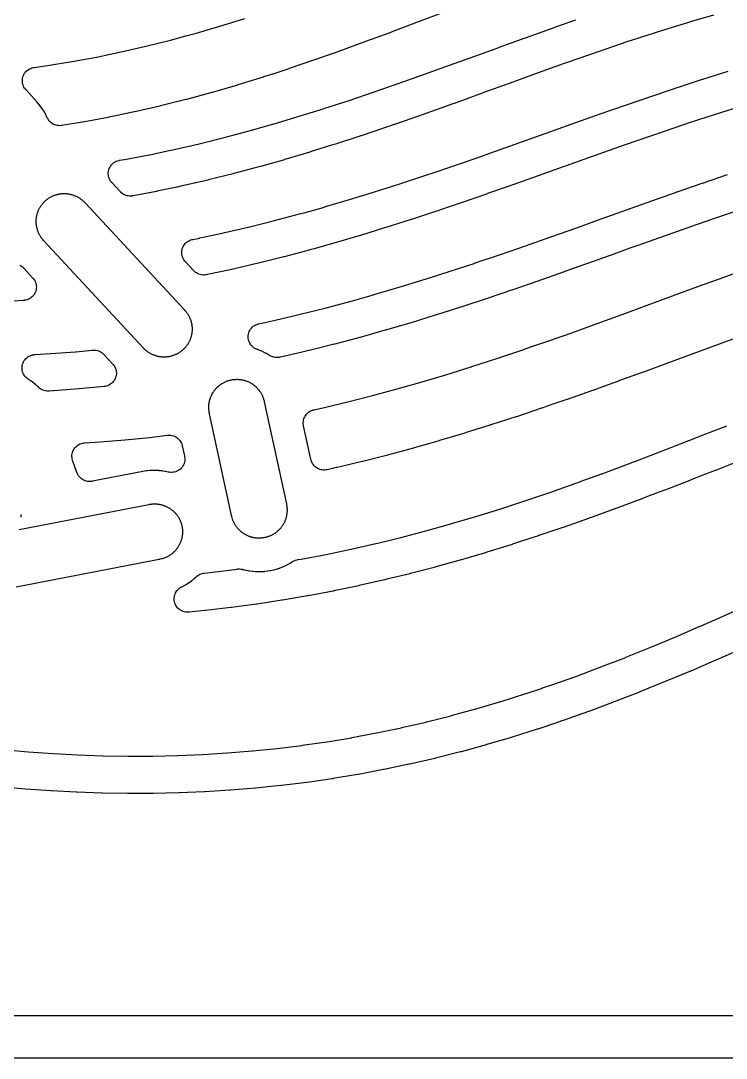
# Model space of a CAD drawing. Header units: metres. Extents: x -22 to 22, y 1.9 to 79.7.
# Drawn here: x -6.76 to -1.47, y 36.2 to 43.97 of the extents above; entities that cross this region are included whole.
import ezdxf

# ---------------------------------------------------------------- set-up
doc = ezdxf.new("R2010")
doc.units = ezdxf.units.M

msp = doc.modelspace()

# ---------------------------------------------------------------- linework, layer by layer
at = {"layer": 'MARKING'}
for points in [[(-3.6068, 44.0302), (-3.7954, 43.9593), (-3.9843, 43.8875), (-3.9844, 43.8874), (-3.9859, 43.8869), (-3.9862, 43.8868), (-3.9877, 43.8862), (-3.9881, 43.8861), (-4.1755, 43.817), (-4.1757, 43.817), (-4.3652, 43.7477), (-4.3654, 43.7476), (-4.3663, 43.7473), (-4.3666, 43.7472), (-4.412, 43.7309), (-4.4124, 43.7307), (-4.4139, 43.7302), (-4.4144, 43.73), (-4.5573, 43.6801), (-4.5576, 43.68), (-4.5589, 43.6796), (-4.5593, 43.6794), (-4.748, 43.6151), (-4.7484, 43.615), (-4.75, 43.6145), (-4.7505, 43.6143), (-4.8719, 43.5742), (-4.8723, 43.5741), (-4.8739, 43.5736), (-4.8743, 43.5734), (-4.941, 43.552), (-4.9415, 43.5519), (-4.9435, 43.5513), (-4.9441, 43.5511), (-5.1326, 43.4931), (-5.1332, 43.4929), (-5.1355, 43.4922), (-5.1362, 43.492), (-5.3246, 43.4368), (-5.3253, 43.4366), (-5.3278, 43.4359), (-5.3286, 43.4357), (-5.399, 43.4162), (-5.3994, 43.4161), (-5.4008, 43.4157), (-5.4012, 43.4156), (-5.5188, 43.3841), (-5.5195, 43.3839), (-5.5224, 43.3831), (-5.5232, 43.3829), (-5.7115, 43.3358), (-5.7123, 43.3356), (-5.7154, 43.3348), (-5.7164, 43.3346), (-5.9046, 43.291), (-5.9054, 43.2908), (-5.9088, 43.2901), (-5.9098, 43.2899), (-6.0604, 43.258), (-6.0607, 43.258), (-6.0618, 43.2578), (-6.0622, 43.2577), (-6.0994, 43.2501), (-6.1003, 43.2499), (-6.1038, 43.2492), (-6.1049, 43.249), (-6.2931, 43.2143), (-6.2937, 43.2142), (-6.2942, 43.2142), (-6.2947, 43.2141), (-6.298, 43.2135), (-6.2985, 43.2134), (-6.299, 43.2133), (-6.2995, 43.2132), (-6.4504, 43.1888), (-6.4553, 43.1881), (-6.4577, 43.1878), (-6.4675, 43.1872), (-6.4774, 43.1876), (-6.4873, 43.1889), (-6.4969, 43.1913), (-6.5062, 43.1945), (-6.5152, 43.1987), (-6.5238, 43.2037), (-6.5318, 43.2096), (-6.5391, 43.2162), (-6.5458, 43.2235), (-6.5517, 43.2314), (-6.5569, 43.2399), (-6.558, 43.242), (-6.5602, 43.2464), (-6.5676, 43.2619), (-6.5681, 43.263), (-6.5687, 43.2641), (-6.5692, 43.2652), (-6.5772, 43.2801), (-6.5778, 43.2812), (-6.5784, 43.2823), (-6.5791, 43.2833), (-6.5898, 43.3012), (-6.5905, 43.3023), (-6.5911, 43.3033), (-6.5918, 43.3043), (-6.6012, 43.3184), (-6.6019, 43.3194), (-6.6026, 43.3204), (-6.6033, 43.3214), (-6.6158, 43.3381), (-6.6165, 43.3391), (-6.6173, 43.3401), (-6.6181, 43.341), (-6.6294, 43.3548), (-6.6298, 43.3553), (-6.6302, 43.3557), (-6.6306, 43.3562), (-6.6374, 43.3641), (-6.6378, 43.3645), (-6.6382, 43.365), (-6.6386, 43.3655), (-6.7198, 43.4548), (-6.723, 43.4585), (-6.7245, 43.4602), (-6.7303, 43.4681), (-6.7354, 43.4766), (-6.7396, 43.4855), (-6.7429, 43.4948), (-6.7453, 43.5044), (-6.7468, 43.5141), (-6.7472, 43.524), (-6.7467, 43.5338), (-6.7453, 43.5436), (-6.7428, 43.5531), (-6.7395, 43.5624), (-6.7352, 43.5713), (-6.7301, 43.5797), (-6.7242, 43.5876), (-6.7175, 43.5949), (-6.7102, 43.6014), (-6.7022, 43.6073), (-6.6938, 43.6123), (-6.6848, 43.6164), (-6.6755, 43.6197), (-6.6659, 43.622), (-6.6637, 43.6224), (-6.6588, 43.6232), (-6.5598, 43.637), (-6.5593, 43.6371), (-6.5587, 43.6372), (-6.5582, 43.6373), (-6.3756, 43.6669), (-6.3751, 43.667), (-6.3745, 43.6671), (-6.374, 43.6672), (-6.1912, 43.7008), (-6.1902, 43.701), (-6.1557, 43.7081), (-6.0078, 43.7393), (-6.0069, 43.7395), (-5.8228, 43.7821), (-5.822, 43.7823), (-5.6375, 43.8285), (-5.6367, 43.8287), (-5.522, 43.8594), (-5.4536, 43.8784), (-5.4529, 43.8786), (-5.2675, 43.9329), (-5.2669, 43.9331), (-5.0811, 43.9902)], [(-1.5693, 44.0156), (-1.7335, 43.9676), (-1.7559, 43.961), (-1.7564, 43.9609), (-1.9433, 43.9035), (-1.9439, 43.9033), (-2.131, 43.8433), (-2.1315, 43.8431), (-2.218, 43.8144), (-2.3183, 43.7809), (-2.5064, 43.7164), (-2.6654, 43.6604), (-2.695, 43.65), (-2.8835, 43.5827), (-3.0724, 43.5142), (-3.0939, 43.5063), (-3.0942, 43.5062), (-3.2618, 43.4455), (-3.4509, 43.3769), (-3.451, 43.3768), (-3.5211, 43.3515), (-3.5214, 43.3514), (-3.6404, 43.3088), (-3.6407, 43.3087), (-3.8298, 43.2418), (-3.8303, 43.2416), (-3.9605, 43.1962), (-3.9609, 43.1961), (-4.0199, 43.1758), (-4.0206, 43.1756), (-4.2102, 43.1118), (-4.2106, 43.1117), (-4.2113, 43.1114), (-4.2118, 43.1113), (-4.4005, 43.0496), (-4.4009, 43.0495), (-4.4016, 43.0493), (-4.4022, 43.0491), (-4.4302, 43.0402), (-4.4306, 43.0401), (-4.5913, 42.9901), (-4.5918, 42.9899), (-4.5928, 42.9896), (-4.5935, 42.9894), (-4.782, 42.9331), (-4.7825, 42.933), (-4.7836, 42.9327), (-4.7844, 42.9324), (-4.9538, 42.8843), (-4.9542, 42.8842), (-4.9734, 42.8788), (-4.9739, 42.8787), (-4.9751, 42.8784), (-4.9758, 42.8782), (-5.1642, 42.8281), (-5.1648, 42.828), (-5.1662, 42.8276), (-5.1671, 42.8274), (-5.3554, 42.7805), (-5.3561, 42.7804), (-5.3576, 42.78), (-5.3585, 42.7798), (-5.5468, 42.7363), (-5.5475, 42.7361), (-5.5489, 42.7358), (-5.5499, 42.7356), (-5.5885, 42.7273), (-5.5889, 42.7272), (-5.7386, 42.6957), (-5.7393, 42.6956), (-5.7409, 42.6953), (-5.7419, 42.6951), (-5.9176, 42.6614), (-5.9226, 42.6605), (-5.925, 42.6602), (-5.9351, 42.6593), (-5.9452, 42.6594), (-5.9553, 42.6606), (-5.9651, 42.6627), (-5.9748, 42.6659), (-5.984, 42.67), (-5.9928, 42.675), (-6.001, 42.6809), (-6.0086, 42.6875), (-6.0104, 42.6893), (-6.0139, 42.6929), (-6.0753, 42.759), (-6.0786, 42.7627), (-6.08, 42.7644), (-6.0859, 42.7722), (-6.0911, 42.7805), (-6.0954, 42.7892), (-6.0988, 42.7984), (-6.1013, 42.8078), (-6.1029, 42.8175), (-6.1035, 42.8272), (-6.1032, 42.837), (-6.1019, 42.8466), (-6.0997, 42.8561), (-6.0966, 42.8654), (-6.0926, 42.8743), (-6.0877, 42.8828), (-6.082, 42.8907), (-6.0756, 42.8981), (-6.0685, 42.9048), (-6.0608, 42.9108), (-6.0526, 42.9159), (-6.0438, 42.9203), (-6.0347, 42.9238), (-6.0253, 42.9264), (-6.0231, 42.9269), (-6.0183, 42.9278), (-5.9832, 42.9339), (-5.9823, 42.9341), (-5.7966, 42.9697), (-5.7957, 42.9698), (-5.6476, 43.001), (-5.6102, 43.009), (-5.6094, 43.0092), (-5.4233, 43.0522), (-5.4225, 43.0524), (-5.2364, 43.0987), (-5.2356, 43.0989), (-5.0491, 43.1484), (-5.0485, 43.1486), (-5.0308, 43.1535), (-4.8623, 43.2014), (-4.8617, 43.2016), (-4.6748, 43.2573), (-4.6742, 43.2575), (-4.5152, 43.307), (-4.4881, 43.3156), (-4.3001, 43.377), (-4.1118, 43.4403), (-4.0531, 43.4605), (-3.9238, 43.5055), (-3.7351, 43.5723), (-3.6168, 43.6146), (-3.5465, 43.64), (-3.3574, 43.7087), (-3.1903, 43.7692), (-3.1687, 43.7771), (-3.1685, 43.7772), (-2.9796, 43.8457), (-2.9791, 43.8458), (-2.7898, 43.9135), (-2.7893, 43.9136), (-2.7584, 43.9245), (-2.6, 43.9803)], [(-1.3761, 43.328), (-1.564, 43.2688), (-1.7522, 43.2076), (-1.788, 43.1956), (-1.9401, 43.1444), (-2.1286, 43.0797), (-2.2381, 43.0415), (-2.3172, 43.0138), (-2.5061, 42.9468), (-2.6738, 42.887), (-2.6951, 42.8794), (-2.8841, 42.8119), (-2.8843, 42.8118), (-3.0734, 42.7446), (-3.0736, 42.7446), (-3.109, 42.7321), (-3.2626, 42.678), (-3.2631, 42.6778), (-3.4524, 42.6123), (-3.4529, 42.6121), (-3.5567, 42.5769), (-3.6426, 42.5477), (-3.6429, 42.5476), (-3.6436, 42.5474), (-3.644, 42.5473), (-3.8327, 42.485), (-3.833, 42.4849), (-3.8339, 42.4846), (-3.8345, 42.4844), (-4.0232, 42.4242), (-4.0235, 42.4241), (-4.0243, 42.4238), (-4.0248, 42.4237), (-4.0333, 42.421), (-4.0335, 42.421), (-4.2135, 42.3655), (-4.214, 42.3654), (-4.215, 42.365), (-4.2157, 42.3648), (-4.4042, 42.3093), (-4.4048, 42.3092), (-4.4059, 42.3089), (-4.4066, 42.3086), (-4.5616, 42.2652), (-4.5617, 42.2652), (-4.5953, 42.2558), (-4.5958, 42.2557), (-4.5969, 42.2554), (-4.5976, 42.2552), (-4.786, 42.2052), (-4.7866, 42.205), (-4.788, 42.2047), (-4.7888, 42.2044), (-4.9772, 42.1575), (-4.9778, 42.1574), (-4.9792, 42.157), (-4.9802, 42.1568), (-5.1685, 42.1131), (-5.1691, 42.113), (-5.1704, 42.1127), (-5.1713, 42.1125), (-5.1901, 42.1084), (-5.3597, 42.0719), (-5.3604, 42.0717), (-5.3619, 42.0714), (-5.3629, 42.0712), (-5.3679, 42.0702), (-5.3729, 42.0694), (-5.3753, 42.069), (-5.3855, 42.0681), (-5.3956, 42.0682), (-5.4057, 42.0693), (-5.4157, 42.0714), (-5.4254, 42.0745), (-5.4347, 42.0786), (-5.4435, 42.0837), (-5.4518, 42.0896), (-5.4594, 42.0963), (-5.4612, 42.098), (-5.4648, 42.1016), (-5.5254, 42.1669), (-5.5286, 42.1705), (-5.53, 42.1722), (-5.5359, 42.1799), (-5.541, 42.1881), (-5.5452, 42.1968), (-5.5487, 42.2058), (-5.5512, 42.2151), (-5.5528, 42.2246), (-5.5535, 42.2342), (-5.5533, 42.2439), (-5.5521, 42.2535), (-5.5501, 42.2629), (-5.5471, 42.2721), (-5.5432, 42.2809), (-5.5385, 42.2894), (-5.5331, 42.2973), (-5.5269, 42.3047), (-5.52, 42.3114), (-5.5124, 42.3175), (-5.5044, 42.3228), (-5.4958, 42.3273), (-5.4869, 42.3309), (-5.4777, 42.3337), (-5.4755, 42.3343), (-5.4708, 42.3353), (-5.419, 42.3455), (-5.4182, 42.3457), (-5.2493, 42.3821), (-5.2321, 42.3858), (-5.2314, 42.386), (-5.0451, 42.4292), (-5.0443, 42.4294), (-4.8581, 42.4757), (-4.8574, 42.4759), (-4.6708, 42.5255), (-4.6702, 42.5256), (-4.6373, 42.5348), (-4.4836, 42.5779), (-4.4829, 42.5781), (-4.2961, 42.633), (-4.2955, 42.6332), (-4.1162, 42.6885), (-4.1089, 42.6907), (-3.9206, 42.7508), (-3.9202, 42.751), (-3.733, 42.8128), (-3.6467, 42.842), (-3.5447, 42.8766), (-3.3563, 42.9419), (-3.202, 42.9962), (-3.1674, 43.0084), (-2.9786, 43.0755), (-2.7894, 43.1431), (-2.7682, 43.1507), (-2.7681, 43.1507), (-2.6003, 43.2105), (-2.6001, 43.2105), (-2.4111, 43.2775), (-2.4108, 43.2776), (-2.3311, 43.3056), (-2.3309, 43.3057), (-2.2215, 43.3439), (-2.221, 43.344), (-2.0318, 43.409), (-2.0312, 43.4092), (-1.8777, 43.4609), (-1.8774, 43.461), (-1.8413, 43.473), (-1.841, 43.4731), (-1.8403, 43.4733), (-1.8399, 43.4735), (-1.6512, 43.5348), (-1.6509, 43.535), (-1.6501, 43.5352), (-1.6496, 43.5354), (-1.4609, 43.5948)], [(-1.3728, 42.5569), (-1.5615, 42.4922), (-1.7502, 42.4267), (-1.7613, 42.4228), (-1.9388, 42.3597), (-2.1279, 42.2924), (-2.1955, 42.2683), (-2.3164, 42.2248), (-2.3166, 42.2247), (-2.5057, 42.157), (-2.506, 42.1569), (-2.6287, 42.1135), (-2.6947, 42.0899), (-2.6952, 42.0897), (-2.8845, 42.023), (-2.8848, 42.0229), (-2.8855, 42.0227), (-2.8859, 42.0226), (-3.0726, 41.9583), (-3.0741, 41.9578), (-3.0746, 41.9576), (-3.2641, 41.8932), (-3.2645, 41.893), (-3.2654, 41.8927), (-3.266, 41.8926), (-3.4546, 41.8306), (-3.455, 41.8304), (-3.4558, 41.8302), (-3.4563, 41.83), (-3.5426, 41.8025), (-3.6447, 41.7699), (-3.6451, 41.7697), (-3.6461, 41.7694), (-3.6467, 41.7692), (-3.8352, 41.7112), (-3.8357, 41.711), (-3.8369, 41.7107), (-3.8376, 41.7104), (-4.0262, 41.6551), (-4.0267, 41.655), (-4.0277, 41.6547), (-4.0283, 41.6545), (-4.0572, 41.6464), (-4.2165, 41.6014), (-4.2171, 41.6013), (-4.2184, 41.6009), (-4.2192, 41.6007), (-4.4076, 41.5505), (-4.4082, 41.5503), (-4.4096, 41.5499), (-4.4105, 41.5497), (-4.5989, 41.5026), (-4.5995, 41.5025), (-4.6007, 41.5022), (-4.6015, 41.502), (-4.6519, 41.4902), (-4.7897, 41.4576), (-4.7903, 41.4575), (-4.7918, 41.4571), (-4.7927, 41.4569), (-4.8161, 41.4518), (-4.821, 41.4508), (-4.8234, 41.4504), (-4.8331, 41.4493), (-4.843, 41.4491), (-4.8528, 41.4499), (-4.8625, 41.4516), (-4.872, 41.4543), (-4.8811, 41.4579), (-4.8899, 41.4624), (-4.892, 41.4636), (-4.8962, 41.4662), (-4.9007, 41.4691), (-4.9018, 41.4698), (-4.9028, 41.4704), (-4.9039, 41.471), (-4.9185, 41.4795), (-4.9196, 41.4801), (-4.9207, 41.4807), (-4.9218, 41.4813), (-4.9403, 41.4908), (-4.9414, 41.4913), (-4.9425, 41.4919), (-4.9436, 41.4924), (-4.9591, 41.4994), (-4.9602, 41.4999), (-4.9613, 41.5003), (-4.9625, 41.5008), (-4.9818, 41.5085), (-4.983, 41.5089), (-4.9841, 41.5093), (-4.9853, 41.5097), (-4.9858, 41.5099), (-4.9905, 41.5116), (-4.9924, 41.5124), (-5.0015, 41.5165), (-5.0102, 41.5215), (-5.0183, 41.5274), (-5.0257, 41.534), (-5.0325, 41.5414), (-5.0385, 41.5494), (-5.0437, 41.5579), (-5.048, 41.5669), (-5.0513, 41.5764), (-5.0537, 41.586), (-5.0552, 41.5959), (-5.0556, 41.6059), (-5.0551, 41.6159), (-5.0535, 41.6258), (-5.051, 41.6354), (-5.0475, 41.6448), (-5.0431, 41.6538), (-5.0379, 41.6623), (-5.0318, 41.6702), (-5.0249, 41.6775), (-5.0174, 41.684), (-5.0092, 41.6898), (-5.0005, 41.6947), (-4.9914, 41.6987), (-4.9819, 41.7019), (-4.9799, 41.7024), (-4.975, 41.7036), (-4.8544, 41.7301), (-4.8536, 41.7302), (-4.7165, 41.7626), (-4.7163, 41.7627), (-4.667, 41.7742), (-4.6663, 41.7744), (-4.48, 41.8209), (-4.4793, 41.8211), (-4.2929, 41.8708), (-4.2922, 41.871), (-4.1335, 41.9158), (-4.1334, 41.9159), (-4.1052, 41.9238), (-4.1047, 41.9239), (-3.9179, 41.9787), (-3.9172, 41.9789), (-3.7303, 42.0365), (-3.7297, 42.0366), (-3.6283, 42.0691), (-3.6281, 42.0692), (-3.5427, 42.0963), (-3.3544, 42.1582), (-3.354, 42.1584), (-3.1664, 42.2221), (-3.1645, 42.2228), (-3.1644, 42.2229), (-2.9781, 42.2869), (-2.7895, 42.3534), (-2.7233, 42.377), (-2.723, 42.3771), (-2.6004, 42.4205), (-2.4115, 42.4881), (-2.2909, 42.5316), (-2.2905, 42.5317), (-2.2219, 42.5562), (-2.0328, 42.6235), (-1.8556, 42.6865), (-1.8552, 42.6866), (-1.8433, 42.6908), (-1.843, 42.6909), (-1.6538, 42.7566), (-1.6534, 42.7567), (-1.4643, 42.8215)], [(-6.7662, 42.1421), (-6.7577, 42.1372), (-6.7497, 42.1314), (-6.7423, 42.1248), (-6.7405, 42.1232), (-6.7371, 42.1196), (-6.6704, 42.0478), (-6.6671, 42.0441), (-6.6657, 42.0424), (-6.6598, 42.0346), (-6.6546, 42.0263), (-6.6503, 42.0175), (-6.6469, 42.0084), (-6.6444, 41.9989), (-6.6428, 41.9892), (-6.6422, 41.9795), (-6.6426, 41.9697), (-6.6438, 41.96), (-6.6461, 41.9505), (-6.6492, 41.9412), (-6.6533, 41.9323), (-6.6582, 41.9238), (-6.6639, 41.9159), (-6.6703, 41.9085), (-6.6775, 41.9018), (-6.6852, 41.8959), (-6.6935, 41.8907), (-6.7023, 41.8863), (-6.7115, 41.8829), (-6.7209, 41.8803), (-6.7306, 41.8787), (-6.7328, 41.8785), (-6.7376, 41.878), (-6.8926, 41.8675)], [(-1.3401, 41.6184), (-1.4865, 41.5654), (-1.5277, 41.5502), (-1.7165, 41.4803), (-1.7169, 41.4802), (-1.9067, 41.4108), (-1.9076, 41.4105), (-2.0947, 41.3412), (-2.095, 41.3411), (-2.0962, 41.3407), (-2.0966, 41.3405), (-2.2854, 41.2721), (-2.2857, 41.272), (-2.2866, 41.2717), (-2.2868, 41.2716), (-2.3323, 41.2554), (-2.4744, 41.2039), (-2.4748, 41.2038), (-2.4763, 41.2033), (-2.4767, 41.2031), (-2.6654, 41.1366), (-2.6658, 41.1365), (-2.6674, 41.136), (-2.6678, 41.1358), (-2.7734, 41.0997), (-2.8554, 41.0712), (-2.8558, 41.071), (-2.8576, 41.0704), (-2.8581, 41.0703), (-3.0466, 41.0069), (-3.0471, 41.0067), (-3.0494, 41.0059), (-3.0501, 41.0057), (-3.2387, 40.945), (-3.2392, 40.9449), (-3.2409, 40.9443), (-3.2414, 40.9442), (-3.2455, 40.9429), (-3.4289, 40.8851), (-3.4295, 40.8849), (-3.4321, 40.8841), (-3.4329, 40.8838), (-3.6213, 40.8275), (-3.622, 40.8273), (-3.6245, 40.8266), (-3.6253, 40.8264), (-3.7664, 40.7865), (-3.8129, 40.7731), (-3.8135, 40.7729), (-3.8158, 40.7723), (-3.8165, 40.7721), (-4.0049, 40.7208), (-4.0056, 40.7206), (-4.0086, 40.7198), (-4.0095, 40.7195), (-4.1978, 40.6716), (-4.1985, 40.6715), (-4.2015, 40.6707), (-4.2024, 40.6705), (-4.3773, 40.6292), (-4.39, 40.6261), (-4.3906, 40.626), (-4.3932, 40.6254), (-4.394, 40.6252), (-4.4635, 40.6096), (-4.4683, 40.6086), (-4.4707, 40.6082), (-4.4804, 40.607), (-4.4903, 40.6068), (-4.5001, 40.6075), (-4.5099, 40.6092), (-4.5194, 40.6119), (-4.5285, 40.6155), (-4.5373, 40.6199), (-4.5456, 40.6252), (-4.5534, 40.6313), (-4.5605, 40.6382), (-4.5669, 40.6457), (-4.5725, 40.6538), (-4.5774, 40.6624), (-4.5813, 40.6714), (-4.5843, 40.6808), (-4.5849, 40.6831), (-4.5861, 40.6879), (-4.64, 40.9372), (-4.6409, 40.942), (-4.6413, 40.9443), (-4.6425, 40.954), (-4.6426, 40.9638), (-4.6418, 40.9735), (-4.6401, 40.9831), (-4.6375, 40.9925), (-4.6339, 41.0016), (-4.6295, 41.0103), (-4.6242, 41.0185), (-4.6182, 41.0262), (-4.6114, 41.0333), (-4.604, 41.0396), (-4.596, 41.0452), (-4.5875, 41.05), (-4.5786, 41.054), (-4.5693, 41.057), (-4.5671, 41.0577), (-4.5623, 41.0588), (-4.4971, 41.0735), (-4.4963, 41.0737), (-4.485, 41.0764), (-4.4847, 41.0765), (-4.3107, 41.1176), (-4.3099, 41.1178), (-4.1254, 41.1647), (-4.1246, 41.1649), (-3.9396, 41.2153), (-3.9389, 41.2155), (-3.8937, 41.2285), (-3.8933, 41.2286), (-3.7527, 41.2684), (-3.752, 41.2686), (-3.5669, 41.3239), (-3.5662, 41.3241), (-3.3842, 41.3815), (-3.3838, 41.3816), (-3.3799, 41.3828), (-3.1929, 41.443), (-3.1923, 41.4432), (-3.0062, 41.5058), (-3.0057, 41.5059), (-2.9245, 41.5342), (-2.9243, 41.5342), (-2.9235, 41.5345), (-2.9232, 41.5346), (-2.8186, 41.5704), (-2.6314, 41.6363), (-2.4892, 41.6879), (-2.4889, 41.6879), (-2.488, 41.6883), (-2.4878, 41.6884), (-2.4423, 41.7046), (-2.2546, 41.7725), (-2.067, 41.842), (-2.0666, 41.8421), (-1.8764, 41.9117), (-1.6874, 41.9816), (-1.6464, 41.9967), (-1.6461, 41.9968), (-1.6449, 41.9973), (-1.6446, 41.9974), (-1.4967, 42.0509), (-1.3078, 42.1194)], [(-1.3665, 40.6788), (-1.5557, 40.6044), (-1.5563, 40.6042), (-1.6499, 40.568), (-1.7448, 40.5304), (-1.7451, 40.5303), (-1.7457, 40.5301), (-1.7462, 40.5299), (-1.9348, 40.4569), (-1.9352, 40.4567), (-1.936, 40.4564), (-1.9365, 40.4562), (-2.052, 40.4128), (-2.1241, 40.385), (-2.1245, 40.3849), (-2.1254, 40.3846), (-2.1259, 40.3844), (-2.3144, 40.3139), (-2.3149, 40.3137), (-2.316, 40.3133), (-2.3168, 40.313), (-2.4719, 40.2573), (-2.5044, 40.2454), (-2.5048, 40.2452), (-2.5057, 40.2449), (-2.5064, 40.2447), (-2.6947, 40.1778), (-2.6954, 40.1776), (-2.6968, 40.1771), (-2.6977, 40.1768), (-2.8862, 40.1133), (-2.8867, 40.1132), (-2.8878, 40.1128), (-2.8885, 40.1126), (-2.9242, 40.1011), (-3.0759, 40.051), (-3.0766, 40.0508), (-3.078, 40.0503), (-3.079, 40.05), (-3.2673, 39.9914), (-3.268, 39.9912), (-3.2695, 39.9908), (-3.2705, 39.9905), (-3.4256, 39.9452), (-3.458, 39.9355), (-3.4586, 39.9353), (-3.4599, 39.9349), (-3.4608, 39.9347), (-3.649, 39.8815), (-3.6497, 39.8813), (-3.6514, 39.8808), (-3.6525, 39.8806), (-3.8407, 39.8313), (-3.8415, 39.8311), (-3.8432, 39.8307), (-3.8442, 39.8304), (-4.0174, 39.7887), (-4.0318, 39.7851), (-4.0324, 39.785), (-4.0339, 39.7846), (-4.0348, 39.7844), (-4.223, 39.7411), (-4.2238, 39.7409), (-4.2255, 39.7405), (-4.2267, 39.7403), (-4.4148, 39.701), (-4.4156, 39.7008), (-4.4174, 39.7005), (-4.4185, 39.7002), (-4.6067, 39.6648), (-4.6075, 39.6646), (-4.6092, 39.6643), (-4.6103, 39.6641), (-4.7986, 39.6324), (-4.7993, 39.6323), (-4.8008, 39.632), (-4.8017, 39.6319), (-4.8044, 39.6315), (-4.9893, 39.6027), (-4.9901, 39.6026), (-4.9919, 39.6024), (-4.993, 39.6022), (-5.1812, 39.5767), (-5.182, 39.5766), (-5.1837, 39.5764), (-5.1848, 39.5763), (-5.373, 39.5544), (-5.3738, 39.5544), (-5.3754, 39.5542), (-5.3765, 39.5541), (-5.4984, 39.5422), (-5.5034, 39.5419), (-5.5053, 39.5418), (-5.5152, 39.5418), (-5.5251, 39.5428), (-5.5348, 39.5448), (-5.5443, 39.5477), (-5.5534, 39.5516), (-5.5621, 39.5563), (-5.5703, 39.5619), (-5.5779, 39.5683), (-5.5849, 39.5754), (-5.5911, 39.5831), (-5.5965, 39.5914), (-5.601, 39.6002), (-5.6047, 39.6094), (-5.6074, 39.619), (-5.6092, 39.6287), (-5.61, 39.6386), (-5.6098, 39.6485), (-5.6086, 39.6584), (-5.6065, 39.668), (-5.6034, 39.6775), (-5.5994, 39.6865), (-5.5945, 39.6952), (-5.5888, 39.7033), (-5.5823, 39.7108), (-5.5751, 39.7176), (-5.5673, 39.7237), (-5.5589, 39.7289), (-5.5572, 39.7299), (-5.5538, 39.7317), (-5.5521, 39.7326), (-5.5337, 39.7423), (-5.5326, 39.7429), (-5.5315, 39.7435), (-5.5305, 39.7441), (-5.5159, 39.7527), (-5.5148, 39.7533), (-5.5138, 39.754), (-5.5128, 39.7547), (-5.4954, 39.7661), (-5.4944, 39.7668), (-5.4933, 39.7675), (-5.4924, 39.7682), (-5.4787, 39.7783), (-5.4777, 39.779), (-5.4767, 39.7797), (-5.4758, 39.7805), (-5.4596, 39.7936), (-5.4587, 39.7944), (-5.4577, 39.7952), (-5.4568, 39.796), (-5.4444, 39.8072), (-5.4431, 39.8083), (-5.44, 39.811), (-5.4328, 39.8167), (-5.425, 39.8217), (-5.4169, 39.826), (-5.4084, 39.8295), (-5.3996, 39.8322), (-5.3906, 39.8341), (-5.3884, 39.8344), (-5.3839, 39.8351), (-5.2191, 39.8542), (-5.2182, 39.8543), (-5.1381, 39.8651), (-5.133, 39.8657), (-5.1304, 39.8659), (-5.1201, 39.8662), (-5.1099, 39.8655), (-5.0997, 39.8637), (-5.0972, 39.8631), (-5.0922, 39.8618), (-5.0902, 39.8612), (-5.089, 39.8609), (-5.0878, 39.8606), (-5.0866, 39.8603), (-5.0701, 39.8565), (-5.0689, 39.8562), (-5.0677, 39.856), (-5.0665, 39.8557), (-5.046, 39.852), (-5.0448, 39.8518), (-5.0436, 39.8516), (-5.0424, 39.8514), (-5.0256, 39.8492), (-5.0244, 39.8491), (-5.0231, 39.849), (-5.0219, 39.8488), (-5.0011, 39.8471), (-4.9999, 39.8471), (-4.9987, 39.847), (-4.9975, 39.8469), (-4.9805, 39.8464), (-4.9793, 39.8464), (-4.9781, 39.8464), (-4.9769, 39.8464), (-4.956, 39.8467), (-4.9548, 39.8467), (-4.9536, 39.8468), (-4.9523, 39.8469), (-4.9354, 39.848), (-4.9342, 39.8481), (-4.933, 39.8482), (-4.9318, 39.8483), (-4.9111, 39.8507), (-4.9098, 39.8509), (-4.9086, 39.851), (-4.9074, 39.8512), (-4.8907, 39.854), (-4.8895, 39.8542), (-4.8883, 39.8544), (-4.8871, 39.8547), (-4.8667, 39.8591), (-4.8655, 39.8593), (-4.8643, 39.8596), (-4.8631, 39.8599), (-4.8468, 39.8643), (-4.8456, 39.8647), (-4.8444, 39.865), (-4.8433, 39.8654), (-4.8234, 39.8718), (-4.8223, 39.8721), (-4.8211, 39.8725), (-4.8199, 39.873), (-4.8041, 39.8789), (-4.803, 39.8794), (-4.8018, 39.8798), (-4.8007, 39.8803), (-4.7816, 39.8886), (-4.7804, 39.8891), (-4.7793, 39.8896), (-4.7782, 39.8902), (-4.763, 39.8977), (-4.762, 39.8982), (-4.7609, 39.8988), (-4.7598, 39.8994), (-4.7416, 39.9095), (-4.7405, 39.9101), (-4.7394, 39.9107), (-4.7384, 39.9114), (-4.7251, 39.9197), (-4.7223, 39.9213), (-4.7191, 39.9232), (-4.7101, 39.9278), (-4.7006, 39.9315), (-4.6907, 39.9342), (-4.6882, 39.9348), (-4.6832, 39.9358), (-4.6589, 39.9399), (-4.6579, 39.94), (-4.4725, 39.975), (-4.4715, 39.9752), (-4.2861, 40.0139), (-4.2851, 40.0141), (-4.0993, 40.0569), (-4.0985, 40.0571), (-4.0854, 40.0603), (-4.0848, 40.0604), (-3.9119, 40.1021), (-3.911, 40.1024), (-3.7254, 40.1509), (-3.7245, 40.1512), (-3.5385, 40.2037), (-3.5377, 40.2039), (-3.5066, 40.2132), (-3.506, 40.2134), (-3.3508, 40.2587), (-3.3499, 40.259), (-3.1639, 40.3168), (-3.1631, 40.3171), (-3.0127, 40.3667), (-3.0121, 40.3669), (-2.9757, 40.3786), (-2.9751, 40.3788), (-2.7887, 40.4416), (-2.7879, 40.4419), (-2.6012, 40.5081), (-2.6006, 40.5083), (-2.569, 40.52), (-2.5687, 40.5201), (-2.568, 40.5203), (-2.5676, 40.5205), (-2.4127, 40.576), (-2.4121, 40.5763), (-2.2255, 40.6461), (-2.1532, 40.6739), (-2.1529, 40.674), (-2.1522, 40.6743), (-2.1518, 40.6745), (-2.0366, 40.7178), (-1.8484, 40.7906), (-1.7536, 40.8281), (-1.7532, 40.8283), (-1.7525, 40.8285), (-1.752, 40.8287), (-1.6589, 40.8647), (-1.4705, 40.9388)], [(-6.7717, 40.1619), (-5.8008, 40.3495), (-5.7984, 40.3499), (-5.796, 40.3503), (-5.7936, 40.3507), (-5.7841, 40.3521), (-5.7792, 40.3526), (-5.7744, 40.3531), (-5.7695, 40.3534), (-5.7636, 40.3537), (-5.7587, 40.3538), (-5.7538, 40.3538), (-5.7489, 40.3536), (-5.743, 40.3533), (-5.7381, 40.3529), (-5.7332, 40.3524), (-5.7284, 40.3518), (-5.7226, 40.3509), (-5.7177, 40.35), (-5.7129, 40.349), (-5.7082, 40.3479), (-5.7025, 40.3465), (-5.6977, 40.3451), (-5.6931, 40.3437), (-5.6884, 40.3421), (-5.6829, 40.3401), (-5.6783, 40.3383), (-5.6738, 40.3364), (-5.6693, 40.3344), (-5.664, 40.3319), (-5.6596, 40.3296), (-5.6553, 40.3273), (-5.6511, 40.3249), (-5.6461, 40.3218), (-5.6419, 40.3192), (-5.6379, 40.3164), (-5.6339, 40.3136), (-5.6292, 40.31), (-5.6253, 40.307), (-5.6215, 40.3039), (-5.6178, 40.3006), (-5.6135, 40.2967), (-5.61, 40.2933), (-5.6065, 40.2898), (-5.6032, 40.2862), (-5.5992, 40.2818), (-5.5961, 40.2781), (-5.593, 40.2743), (-5.59, 40.2704), (-5.5865, 40.2657), (-5.5837, 40.2616), (-5.581, 40.2576), (-5.5784, 40.2534), (-5.5754, 40.2483), (-5.573, 40.2441), (-5.5707, 40.2397), (-5.5685, 40.2353), (-5.566, 40.23), (-5.5641, 40.2255), (-5.5622, 40.221), (-5.5605, 40.2164), (-5.5585, 40.2108), (-5.557, 40.2062), (-5.5556, 40.2015), (-5.5543, 40.1967), (-5.5529, 40.191), (-5.5519, 40.1862), (-5.551, 40.1814), (-5.5502, 40.1766), (-5.5493, 40.1708), (-5.5487, 40.1659), (-5.5483, 40.161), (-5.548, 40.1561), (-5.5477, 40.1502), (-5.5476, 40.1453), (-5.5476, 40.1404), (-5.5478, 40.1355), (-5.5481, 40.1296), (-5.5485, 40.1248), (-5.549, 40.1199), (-5.5496, 40.115), (-5.5505, 40.1092), (-5.5514, 40.1044), (-5.5524, 40.0996), (-5.5535, 40.0948), (-5.5549, 40.0891), (-5.5563, 40.0844), (-5.5577, 40.0797), (-5.5593, 40.075), (-5.5613, 40.0695), (-5.5631, 40.0649), (-5.565, 40.0604), (-5.567, 40.056), (-5.5695, 40.0507), (-5.5718, 40.0463), (-5.5741, 40.042), (-5.5765, 40.0377), (-5.5796, 40.0327), (-5.5822, 40.0286), (-5.585, 40.0245), (-5.5878, 40.0205), (-5.5914, 40.0158), (-5.5944, 40.0119), (-5.5975, 40.0082), (-5.6008, 40.0045), (-5.6047, 40.0001), (-5.6081, 39.9966), (-5.6116, 39.9932), (-5.6152, 39.9898), (-5.6196, 39.9859), (-5.6233, 39.9827), (-5.6271, 39.9796), (-5.631, 39.9766), (-5.6357, 39.9731), (-5.6397, 39.9703), (-5.6438, 39.9676), (-5.648, 39.965), (-5.6531, 39.962), (-5.6573, 39.9596), (-5.6617, 39.9573), (-5.6661, 39.9552), (-5.6714, 39.9527), (-5.6759, 39.9507), (-5.6804, 39.9489), (-5.685, 39.9471), (-5.6906, 39.9452), (-5.6952, 39.9437), (-5.6999, 39.9423), (-5.7047, 39.941), (-5.714, 39.9387), (-5.7163, 39.9382), (-5.7187, 39.9376), (-5.7211, 39.9371), (-6.7939, 39.7298)], [(-6.7593, 40.2741), (-6.7589, 40.2637), (-6.7596, 40.2533)], [(-6.8892, 38.5129), (-6.7034, 38.4964), (-6.7025, 38.4963), (-6.5168, 38.4831), (-6.5159, 38.4831), (-6.3302, 38.4731), (-6.3293, 38.4731), (-6.1436, 38.4666), (-6.1427, 38.4665), (-5.9571, 38.4635), (-5.9562, 38.4634), (-5.7707, 38.4639), (-5.7698, 38.4639), (-5.5844, 38.4679), (-5.5834, 38.4679), (-5.398, 38.4756), (-5.3975, 38.4756), (-5.3969, 38.4757), (-5.3964, 38.4757), (-5.2117, 38.4871), (-5.2112, 38.4872), (-5.2107, 38.4872), (-5.2102, 38.4873), (-5.0256, 38.5026), (-5.025, 38.5026), (-5.0245, 38.5027), (-5.024, 38.5027), (-4.8913, 38.5166), (-4.891, 38.5166), (-4.8388, 38.5219), (-4.8383, 38.5219), (-4.8378, 38.522), (-4.8373, 38.522), (-4.6526, 38.5444), (-4.6521, 38.5445), (-4.6516, 38.5446), (-4.651, 38.5446), (-4.4666, 38.5711), (-4.466, 38.5711), (-4.4655, 38.5712), (-4.4649, 38.5713), (-4.2806, 38.6019), (-4.28, 38.602), (-4.2795, 38.6021), (-4.2789, 38.6022), (-4.0946, 38.6372), (-4.094, 38.6373), (-4.0935, 38.6374), (-4.0929, 38.6375), (-3.9459, 38.6689), (-3.9453, 38.669), (-3.9075, 38.6768), (-3.907, 38.6769), (-3.9065, 38.677), (-3.906, 38.6771), (-3.7215, 38.7193), (-3.7209, 38.7194), (-3.7203, 38.7195), (-3.7198, 38.7197), (-3.5356, 38.7663), (-3.535, 38.7665), (-3.5344, 38.7666), (-3.5338, 38.7668), (-3.3493, 38.8182), (-3.3483, 38.8184), (-3.3403, 38.8208), (-3.3401, 38.8209), (-3.3395, 38.8211), (-3.339, 38.8212), (-3.162, 38.8728), (-3.1615, 38.8729), (-3.1609, 38.8731), (-3.1604, 38.8733), (-2.9758, 38.9317), (-2.9753, 38.9319), (-2.9748, 38.932), (-2.9743, 38.9322), (-2.8517, 38.9739), (-2.8514, 38.974), (-2.8507, 38.9743), (-2.8503, 38.9744), (-2.7883, 38.9949), (-2.7874, 38.9952), (-2.6019, 39.0606), (-2.6014, 39.0608), (-2.6009, 39.061), (-2.6004, 39.0612), (-2.4259, 39.1271), (-2.4256, 39.1272), (-2.4249, 39.1275), (-2.4244, 39.1276), (-2.414, 39.1315), (-2.4132, 39.1317), (-2.2273, 39.2033), (-2.2268, 39.2035), (-2.2263, 39.2037), (-2.2259, 39.2039), (-2.0394, 39.2803), (-1.8521, 39.3577), (-1.8512, 39.3581), (-1.677, 39.4339), (-1.6766, 39.434), (-1.6758, 39.4344), (-1.6752, 39.4346), (-1.6632, 39.4397), (-1.6627, 39.4399), (-1.4758, 39.5213), (-1.4752, 39.5216), (-1.3292, 39.5877)], [(-1.3626, 39.2652), (-1.5512, 39.1831), (-1.5516, 39.1829), (-1.5525, 39.1825), (-1.553, 39.1823), (-1.5651, 39.1772), (-1.5656, 39.177), (-1.74, 39.1011), (-1.7407, 39.1008), (-1.7423, 39.1001), (-1.7433, 39.0997), (-1.9319, 39.0218), (-1.9322, 39.0216), (-2.1211, 38.9443), (-2.1216, 38.9441), (-2.1221, 38.9439), (-2.1226, 38.9437), (-2.1238, 38.9432), (-2.1243, 38.943), (-2.1248, 38.9428), (-2.1253, 38.9426), (-2.3131, 38.8703), (-2.3136, 38.8701), (-2.3149, 38.8696), (-2.3158, 38.8693), (-2.3264, 38.8653), (-2.5029, 38.7987), (-2.5034, 38.7985), (-2.5039, 38.7983), (-2.5045, 38.7981), (-2.5058, 38.7976), (-2.5063, 38.7974), (-2.5069, 38.7973), (-2.5074, 38.7971), (-2.6949, 38.731), (-2.6956, 38.7307), (-2.6972, 38.7302), (-2.6983, 38.7298), (-2.7609, 38.709), (-2.8855, 38.6666), (-2.886, 38.6665), (-2.8865, 38.6663), (-2.887, 38.6661), (-2.8884, 38.6657), (-2.8889, 38.6655), (-2.8894, 38.6654), (-2.8899, 38.6652), (-3.0774, 38.6058), (-3.078, 38.6057), (-3.0785, 38.6055), (-3.0791, 38.6053), (-3.0805, 38.6049), (-3.0811, 38.6047), (-3.0816, 38.6046), (-3.0822, 38.6044), (-3.2596, 38.5527), (-3.2687, 38.55), (-3.2694, 38.5498), (-3.2711, 38.5493), (-3.2721, 38.549), (-3.4603, 38.4966), (-3.4609, 38.4964), (-3.4615, 38.4963), (-3.462, 38.4961), (-3.4635, 38.4957), (-3.4641, 38.4956), (-3.4647, 38.4954), (-3.4653, 38.4953), (-3.6527, 38.4478), (-3.6532, 38.4477), (-3.6538, 38.4476), (-3.6544, 38.4474), (-3.6559, 38.4471), (-3.6564, 38.4469), (-3.657, 38.4468), (-3.6576, 38.4467), (-3.8451, 38.4039), (-3.8456, 38.4037), (-3.8461, 38.4036), (-3.8466, 38.4035), (-3.8479, 38.4032), (-3.8484, 38.4031), (-3.8489, 38.403), (-3.8493, 38.4029), (-3.8867, 38.3952), (-4.0361, 38.3633), (-4.0366, 38.3632), (-4.0372, 38.3631), (-4.0377, 38.363), (-4.0392, 38.3627), (-4.0397, 38.3626), (-4.0403, 38.3625), (-4.0409, 38.3624), (-4.2283, 38.3268), (-4.2289, 38.3267), (-4.2294, 38.3266), (-4.23, 38.3265), (-4.2314, 38.3263), (-4.232, 38.3262), (-4.2326, 38.3261), (-4.2331, 38.326), (-4.4206, 38.2948), (-4.4211, 38.2948), (-4.4217, 38.2947), (-4.4222, 38.2946), (-4.4237, 38.2944), (-4.4242, 38.2943), (-4.4248, 38.2942), (-4.4253, 38.2941), (-4.6128, 38.2672), (-4.6133, 38.2672), (-4.6139, 38.2671), (-4.6144, 38.267), (-4.6158, 38.2668), (-4.6164, 38.2668), (-4.6169, 38.2667), (-4.6174, 38.2666), (-4.805, 38.2439), (-4.8055, 38.2438), (-4.806, 38.2438), (-4.8065, 38.2437), (-4.8078, 38.2436), (-4.8083, 38.2435), (-4.8088, 38.2435), (-4.8093, 38.2434), (-4.8619, 38.2381), (-4.9964, 38.2241), (-4.9969, 38.224), (-4.9975, 38.224), (-4.998, 38.2239), (-4.9993, 38.2238), (-4.9999, 38.2238), (-5.0004, 38.2237), (-5.0009, 38.2237), (-5.1885, 38.2081), (-5.189, 38.2081), (-5.1895, 38.208), (-5.19, 38.208), (-5.1914, 38.2079), (-5.1919, 38.2078), (-5.1924, 38.2078), (-5.193, 38.2078), (-5.3805, 38.1961), (-5.381, 38.1961), (-5.3816, 38.1961), (-5.3821, 38.1961), (-5.3834, 38.196), (-5.3839, 38.196), (-5.3844, 38.1959), (-5.3849, 38.1959), (-5.5724, 38.1881), (-5.5732, 38.1881), (-5.575, 38.188), (-5.5761, 38.188), (-5.7643, 38.1839), (-5.7651, 38.1839), (-5.7668, 38.1839), (-5.768, 38.1839), (-5.9561, 38.1834), (-5.9569, 38.1834), (-5.9586, 38.1835), (-5.9597, 38.1835), (-6.1479, 38.1866), (-6.1487, 38.1866), (-6.1504, 38.1866), (-6.1514, 38.1867), (-6.3397, 38.1933), (-6.3404, 38.1933), (-6.342, 38.1934), (-6.3431, 38.1934), (-6.5313, 38.2035), (-6.5321, 38.2035), (-6.5337, 38.2036), (-6.5347, 38.2037), (-6.7229, 38.2171), (-6.7237, 38.2171), (-6.7252, 38.2172), (-6.7263, 38.2173), (-6.9145, 38.234)], [(-18.5895, 36.52), (18.5895, 36.52)], [(18.6, 36.2), (-18.6, 36.2)]]:
    msp.add_lwpolyline(points, dxfattribs=at)
for points in [[(-6.5927, 42.6063), (-6.5895, 42.61), (-6.5861, 42.6136), (-6.582, 42.6178), (-6.5785, 42.6212), (-6.5749, 42.6246), (-6.5712, 42.6278), (-6.5667, 42.6316), (-6.5629, 42.6347), (-6.559, 42.6376), (-6.555, 42.6405), (-6.5502, 42.6438), (-6.5461, 42.6465), (-6.5419, 42.6491), (-6.5376, 42.6515), (-6.5325, 42.6544), (-6.5281, 42.6566), (-6.5237, 42.6588), (-6.5193, 42.6608), (-6.5139, 42.6631), (-6.5093, 42.665), (-6.5047, 42.6667), (-6.5001, 42.6683), (-6.4945, 42.67), (-6.4898, 42.6714), (-6.485, 42.6727), (-6.4803, 42.6738), (-6.4745, 42.675), (-6.4697, 42.6759), (-6.4648, 42.6767), (-6.46, 42.6773), (-6.4541, 42.678), (-6.4492, 42.6784), (-6.4444, 42.6787), (-6.4394, 42.6789), (-6.4336, 42.679), (-6.4287, 42.6789), (-6.4238, 42.6787), (-6.4189, 42.6784), (-6.413, 42.6779), (-6.4081, 42.6774), (-6.4033, 42.6767), (-6.3984, 42.6759), (-6.3927, 42.6749), (-6.3879, 42.6738), (-6.3831, 42.6727), (-6.3783, 42.6715), (-6.3727, 42.6698), (-6.368, 42.6683), (-6.3634, 42.6667), (-6.3588, 42.665), (-6.3533, 42.6628), (-6.3488, 42.6609), (-6.3444, 42.6589), (-6.3399, 42.6567), (-6.3347, 42.654), (-6.3304, 42.6516), (-6.3262, 42.6492), (-6.322, 42.6466), (-6.3171, 42.6434), (-6.3131, 42.6406), (-6.3091, 42.6377), (-6.3052, 42.6348), (-6.3006, 42.6311), (-6.2968, 42.6279), (-6.2932, 42.6247), (-6.2896, 42.6214), (-6.2827, 42.6147), (-6.281, 42.6129), (-6.2793, 42.6112), (-6.2776, 42.6094), (-5.534, 41.8088), (-5.5323, 41.807), (-5.5307, 41.8052), (-5.5291, 41.8033), (-5.523, 41.796), (-5.5199, 41.7922), (-5.5169, 41.7883), (-5.5141, 41.7843), (-5.5107, 41.7794), (-5.5081, 41.7753), (-5.5055, 41.7711), (-5.503, 41.7669), (-5.5002, 41.7618), (-5.4979, 41.7574), (-5.4958, 41.753), (-5.4937, 41.7485), (-5.4914, 41.7431), (-5.4896, 41.7386), (-5.4879, 41.734), (-5.4863, 41.7293), (-5.4845, 41.7237), (-5.4831, 41.719), (-5.4819, 41.7143), (-5.4808, 41.7095), (-5.4795, 41.7038), (-5.4786, 41.6989), (-5.4779, 41.6941), (-5.4772, 41.6892), (-5.4766, 41.6834), (-5.4761, 41.6785), (-5.4758, 41.6736), (-5.4757, 41.6687), (-5.4756, 41.6628), (-5.4757, 41.6579), (-5.4758, 41.653), (-5.4761, 41.6481), (-5.4766, 41.6423), (-5.4772, 41.6374), (-5.4778, 41.6325), (-5.4786, 41.6277), (-5.4797, 41.6219), (-5.4807, 41.6171), (-5.4818, 41.6123), (-5.4831, 41.6076), (-5.4847, 41.602), (-5.4862, 41.5973), (-5.4878, 41.5926), (-5.4895, 41.588), (-5.4917, 41.5826), (-5.4936, 41.5781), (-5.4957, 41.5736), (-5.4978, 41.5692), (-5.5005, 41.564), (-5.5029, 41.5597), (-5.5054, 41.5555), (-5.5079, 41.5513), (-5.5112, 41.5464), (-5.5139, 41.5423), (-5.5168, 41.5383), (-5.5198, 41.5344), (-5.5234, 41.5298), (-5.5266, 41.5261), (-5.5299, 41.5224), (-5.5332, 41.5188), (-5.5373, 41.5146), (-5.5408, 41.5112), (-5.5444, 41.5079), (-5.5481, 41.5046), (-5.5526, 41.5008), (-5.5564, 41.4978), (-5.5603, 41.4948), (-5.5643, 41.4919), (-5.5691, 41.4886), (-5.5732, 41.4859), (-5.5774, 41.4833), (-5.5817, 41.4809), (-5.5868, 41.478), (-5.5912, 41.4758), (-5.5956, 41.4736), (-5.6, 41.4716), (-5.6054, 41.4693), (-5.61, 41.4674), (-5.6146, 41.4657), (-5.6192, 41.4641), (-5.6248, 41.4624), (-5.6295, 41.461), (-5.6343, 41.4598), (-5.6391, 41.4586), (-5.6448, 41.4574), (-5.6496, 41.4565), (-5.6545, 41.4557), (-5.6593, 41.4551), (-5.6652, 41.4544), (-5.6701, 41.454), (-5.675, 41.4537), (-5.6799, 41.4535), (-5.6857, 41.4534), (-5.6906, 41.4535), (-5.6955, 41.4537), (-5.7004, 41.454), (-5.7063, 41.4545), (-5.7112, 41.455), (-5.716, 41.4557), (-5.7209, 41.4565), (-5.7267, 41.4575), (-5.7315, 41.4586), (-5.7362, 41.4597), (-5.741, 41.461), (-5.7466, 41.4626), (-5.7513, 41.4641), (-5.7559, 41.4657), (-5.7605, 41.4674), (-5.766, 41.4696), (-5.7705, 41.4715), (-5.775, 41.4735), (-5.7794, 41.4757), (-5.7846, 41.4784), (-5.7889, 41.4808), (-5.7931, 41.4832), (-5.7973, 41.4858), (-5.8022, 41.489), (-5.8063, 41.4918), (-5.8102, 41.4947), (-5.8141, 41.4976), (-5.8187, 41.5013), (-5.8225, 41.5045), (-5.8262, 41.5077), (-5.8297, 41.5111), (-5.8366, 41.5177), (-5.8383, 41.5195), (-5.84, 41.5212), (-5.8417, 41.523), (-6.5853, 42.3236), (-6.587, 42.3254), (-6.5886, 42.3272), (-6.5902, 42.3291), (-6.5963, 42.3364), (-6.5994, 42.3402), (-6.6024, 42.3441), (-6.6053, 42.3481), (-6.6086, 42.353), (-6.6113, 42.3571), (-6.6138, 42.3613), (-6.6163, 42.3655), (-6.6191, 42.3706), (-6.6214, 42.375), (-6.6235, 42.3794), (-6.6256, 42.3839), (-6.6279, 42.3893), (-6.6297, 42.3938), (-6.6314, 42.3984), (-6.633, 42.4031), (-6.6348, 42.4087), (-6.6362, 42.4134), (-6.6374, 42.4181), (-6.6385, 42.4229), (-6.6398, 42.4286), (-6.6407, 42.4335), (-6.6414, 42.4383), (-6.6421, 42.4432), (-6.6427, 42.449), (-6.6432, 42.4539), (-6.6435, 42.4588), (-6.6436, 42.4637), (-6.6437, 42.4696), (-6.6437, 42.4745), (-6.6435, 42.4794), (-6.6432, 42.4843), (-6.6427, 42.4901), (-6.6421, 42.495), (-6.6415, 42.4999), (-6.6407, 42.5047), (-6.6396, 42.5105), (-6.6386, 42.5153), (-6.6375, 42.5201), (-6.6362, 42.5248), (-6.6346, 42.5304), (-6.6331, 42.5351), (-6.6315, 42.5398), (-6.6298, 42.5444), (-6.6276, 42.5498), (-6.6257, 42.5543), (-6.6236, 42.5588), (-6.6215, 42.5632), (-6.6188, 42.5684), (-6.6164, 42.5727), (-6.6139, 42.5769), (-6.6114, 42.5811), (-6.6082, 42.586), (-6.6054, 42.5901), (-6.6025, 42.5941), (-6.5995, 42.598), (-6.5959, 42.6026)], [(-6.7331, 41.4273), (-6.7273, 41.4351), (-6.7208, 41.4423), (-6.7137, 41.4489), (-6.7059, 41.4547), (-6.6976, 41.4598), (-6.6889, 41.464), (-6.6797, 41.4674), (-6.6703, 41.4698), (-6.6607, 41.4713), (-6.6586, 41.4716), (-6.6538, 41.472), (-6.5352, 41.4792), (-6.5343, 41.4793), (-6.3485, 41.4939), (-6.3476, 41.4939), (-6.2234, 41.5059), (-6.2183, 41.5062), (-6.2158, 41.5064), (-6.2056, 41.5063), (-6.1955, 41.5052), (-6.1855, 41.5031), (-6.1758, 41.4999), (-6.1665, 41.4958), (-6.1576, 41.4908), (-6.1493, 41.4849), (-6.1416, 41.4782), (-6.1398, 41.4764), (-6.1363, 41.4728), (-6.0711, 41.4026), (-6.0679, 41.399), (-6.0665, 41.3973), (-6.0607, 41.3897), (-6.0556, 41.3815), (-6.0513, 41.3729), (-6.0479, 41.3639), (-6.0454, 41.3546), (-6.0437, 41.3451), (-6.043, 41.3355), (-6.0432, 41.3259), (-6.0444, 41.3164), (-6.0464, 41.3069), (-6.0494, 41.2978), (-6.0532, 41.2889), (-6.0578, 41.2805), (-6.0632, 41.2726), (-6.0694, 41.2652), (-6.0763, 41.2584), (-6.0837, 41.2523), (-6.0917, 41.247), (-6.1002, 41.2425), (-6.1091, 41.2388), (-6.1183, 41.236), (-6.1278, 41.2341), (-6.1296, 41.2338), (-6.1353, 41.2331), (-6.3214, 41.2152), (-6.3221, 41.2151), (-6.3237, 41.215), (-6.3247, 41.2149), (-6.5129, 41.2001), (-6.5137, 41.2), (-6.5152, 41.1999), (-6.5162, 41.1999), (-6.5469, 41.198), (-6.552, 41.1978), (-6.5545, 41.1978), (-6.5647, 41.1982), (-6.5749, 41.1997), (-6.5848, 41.2022), (-6.5944, 41.2057), (-6.6036, 41.2101), (-6.6123, 41.2155), (-6.6204, 41.2218), (-6.6223, 41.2234), (-6.6262, 41.2268), (-6.6436, 41.2433), (-6.6455, 41.2451), (-6.6474, 41.2467), (-6.6494, 41.2483), (-6.684, 41.275), (-6.6861, 41.2765), (-6.6882, 41.2779), (-6.6904, 41.2793), (-6.7006, 41.2856), (-6.7047, 41.2883), (-6.7064, 41.2895), (-6.7141, 41.2954), (-6.7213, 41.302), (-6.7277, 41.3092), (-6.7334, 41.3171), (-6.7384, 41.3255), (-6.7425, 41.3343), (-6.7457, 41.3435), (-6.748, 41.3529), (-6.7494, 41.3625), (-6.7498, 41.3722), (-6.7493, 41.3819), (-6.7479, 41.3916), (-6.7455, 41.401), (-6.7422, 41.4101), (-6.7381, 41.4189)], [(-5.1877, 41.2815), (-5.1829, 41.2826), (-5.1781, 41.2835), (-5.1723, 41.2844), (-5.1674, 41.2851), (-5.1626, 41.2857), (-5.1577, 41.2861), (-5.1518, 41.2865), (-5.1469, 41.2867), (-5.142, 41.2868), (-5.1371, 41.2868), (-5.1312, 41.2866), (-5.1263, 41.2863), (-5.1214, 41.2859), (-5.1165, 41.2854), (-5.1107, 41.2846), (-5.1059, 41.2839), (-5.1011, 41.283), (-5.0962, 41.282), (-5.0905, 41.2807), (-5.0858, 41.2794), (-5.0811, 41.2781), (-5.0764, 41.2766), (-5.0708, 41.2747), (-5.0662, 41.273), (-5.0616, 41.2712), (-5.0571, 41.2693), (-5.0518, 41.2669), (-5.0473, 41.2648), (-5.043, 41.2625), (-5.0387, 41.2602), (-5.0336, 41.2573), (-5.0294, 41.2547), (-5.0253, 41.252), (-5.0212, 41.2493), (-5.0164, 41.2459), (-5.0125, 41.2429), (-5.0087, 41.2399), (-5.0049, 41.2367), (-5.0005, 41.2328), (-4.9969, 41.2295), (-4.9934, 41.2261), (-4.9899, 41.2226), (-4.9859, 41.2183), (-4.9826, 41.2147), (-4.9795, 41.2109), (-4.9764, 41.2071), (-4.9728, 41.2025), (-4.9699, 41.1985), (-4.9671, 41.1945), (-4.9644, 41.1904), (-4.9613, 41.1854), (-4.9588, 41.1811), (-4.9564, 41.1769), (-4.9542, 41.1725), (-4.9516, 41.1672), (-4.9495, 41.1628), (-4.9475, 41.1583), (-4.9457, 41.1537), (-4.9436, 41.1482), (-4.942, 41.1436), (-4.9405, 41.1389), (-4.9391, 41.1342), (-4.9366, 41.125), (-4.936, 41.1226), (-4.9355, 41.1202), (-4.9349, 41.1178), (-4.7697, 40.3542), (-4.7692, 40.3518), (-4.7687, 40.3494), (-4.7683, 40.3469), (-4.7667, 40.3375), (-4.766, 40.3327), (-4.7655, 40.3278), (-4.765, 40.3229), (-4.7646, 40.317), (-4.7644, 40.3121), (-4.7644, 40.3072), (-4.7644, 40.3023), (-4.7646, 40.2965), (-4.7649, 40.2916), (-4.7653, 40.2867), (-4.7658, 40.2818), (-4.7666, 40.276), (-4.7673, 40.2711), (-4.7682, 40.2663), (-4.7692, 40.2615), (-4.7705, 40.2558), (-4.7717, 40.251), (-4.7731, 40.2463), (-4.7746, 40.2416), (-4.7764, 40.236), (-4.7781, 40.2314), (-4.7799, 40.2269), (-4.7818, 40.2224), (-4.7843, 40.217), (-4.7864, 40.2126), (-4.7886, 40.2082), (-4.791, 40.2039), (-4.7939, 40.1988), (-4.7965, 40.1946), (-4.7991, 40.1905), (-4.8019, 40.1864), (-4.8053, 40.1817), (-4.8083, 40.1778), (-4.8113, 40.1739), (-4.8145, 40.1701), (-4.8183, 40.1657), (-4.8216, 40.1621), (-4.8251, 40.1586), (-4.8286, 40.1551), (-4.8328, 40.1511), (-4.8365, 40.1479), (-4.8402, 40.1447), (-4.8441, 40.1416), (-4.8487, 40.138), (-4.8527, 40.1351), (-4.8567, 40.1323), (-4.8608, 40.1296), (-4.8658, 40.1265), (-4.87, 40.1241), (-4.8743, 40.1217), (-4.8787, 40.1194), (-4.8839, 40.1168), (-4.8884, 40.1147), (-4.8929, 40.1128), (-4.8974, 40.1109), (-4.9029, 40.1089), (-4.9076, 40.1072), (-4.9122, 40.1057), (-4.9169, 40.1043), (-4.9226, 40.1028), (-4.9274, 40.1017), (-4.9322, 40.1006), (-4.937, 40.0997), (-4.9428, 40.0988), (-4.9476, 40.0981), (-4.9525, 40.0975), (-4.9574, 40.0971), (-4.9633, 40.0967), (-4.9682, 40.0965), (-4.9731, 40.0964), (-4.978, 40.0964), (-4.9839, 40.0966), (-4.9888, 40.0969), (-4.9936, 40.0973), (-4.9985, 40.0978), (-5.0043, 40.0986), (-5.0092, 40.0993), (-5.014, 40.1002), (-5.0188, 40.1012), (-5.0245, 40.1025), (-5.0293, 40.1038), (-5.034, 40.1051), (-5.0387, 40.1066), (-5.0443, 40.1085), (-5.0489, 40.1102), (-5.0534, 40.112), (-5.058, 40.1139), (-5.0633, 40.1163), (-5.0677, 40.1184), (-5.0721, 40.1207), (-5.0764, 40.123), (-5.0815, 40.1259), (-5.0857, 40.1285), (-5.0898, 40.1312), (-5.0939, 40.1339), (-5.0986, 40.1373), (-5.1026, 40.1403), (-5.1064, 40.1433), (-5.1102, 40.1465), (-5.1146, 40.1504), (-5.1182, 40.1537), (-5.1217, 40.1571), (-5.1252, 40.1606), (-5.1292, 40.1649), (-5.1324, 40.1685), (-5.1356, 40.1723), (-5.1387, 40.1761), (-5.1423, 40.1807), (-5.1452, 40.1847), (-5.148, 40.1887), (-5.1507, 40.1928), (-5.1538, 40.1978), (-5.1563, 40.2021), (-5.1586, 40.2063), (-5.1609, 40.2107), (-5.1635, 40.216), (-5.1656, 40.2204), (-5.1675, 40.2249), (-5.1694, 40.2295), (-5.1714, 40.235), (-5.1731, 40.2396), (-5.1746, 40.2443), (-5.176, 40.249), (-5.1784, 40.2582), (-5.179, 40.2606), (-5.1796, 40.263), (-5.1802, 40.2654), (-5.3454, 41.029), (-5.3459, 41.0314), (-5.3464, 41.0338), (-5.3468, 41.0363), (-5.3483, 41.0457), (-5.349, 41.0505), (-5.3496, 41.0554), (-5.35, 41.0603), (-5.3504, 41.0662), (-5.3506, 41.0711), (-5.3507, 41.076), (-5.3507, 41.0809), (-5.3505, 41.0868), (-5.3502, 41.0917), (-5.3498, 41.0965), (-5.3493, 41.1014), (-5.3485, 41.1072), (-5.3478, 41.1121), (-5.3469, 41.1169), (-5.3459, 41.1217), (-5.3446, 41.1274), (-5.3433, 41.1322), (-5.342, 41.1369), (-5.3405, 41.1416), (-5.3386, 41.1472), (-5.3369, 41.1518), (-5.3351, 41.1563), (-5.3332, 41.1609), (-5.3308, 41.1662), (-5.3287, 41.1706), (-5.3264, 41.175), (-5.3241, 41.1793), (-5.3212, 41.1844), (-5.3186, 41.1886), (-5.3159, 41.1927), (-5.3132, 41.1968), (-5.3098, 41.2015), (-5.3068, 41.2054), (-5.3038, 41.2093), (-5.3006, 41.2131), (-5.2967, 41.2175), (-5.2934, 41.2211), (-5.29, 41.2246), (-5.2865, 41.2281), (-5.2822, 41.2321), (-5.2786, 41.2353), (-5.2748, 41.2385), (-5.271, 41.2416), (-5.2664, 41.2452), (-5.2624, 41.2481), (-5.2584, 41.2509), (-5.2543, 41.2536), (-5.2493, 41.2567), (-5.245, 41.2592), (-5.2408, 41.2615), (-5.2364, 41.2638), (-5.2311, 41.2664), (-5.2267, 41.2685), (-5.2222, 41.2704), (-5.2176, 41.2723), (-5.2121, 41.2743), (-5.2075, 41.276), (-5.2028, 41.2775), (-5.1981, 41.2789), (-5.1925, 41.2804)], [(-6.3063, 40.8057), (-6.2969, 40.8082), (-6.2872, 40.8098), (-6.285, 40.8101), (-6.2801, 40.8105), (-6.1642, 40.8181), (-6.1633, 40.8182), (-5.9791, 40.8334), (-5.9782, 40.8335), (-5.794, 40.852), (-5.7931, 40.8521), (-5.6614, 40.8677), (-5.6565, 40.8681), (-5.6541, 40.8683), (-5.6443, 40.8685), (-5.6345, 40.8677), (-5.6248, 40.866), (-5.6153, 40.8633), (-5.6062, 40.8597), (-5.5974, 40.8552), (-5.5892, 40.8499), (-5.5815, 40.8438), (-5.5744, 40.837), (-5.568, 40.8295), (-5.5624, 40.8214), (-5.5576, 40.8128), (-5.5537, 40.8038), (-5.5507, 40.7945), (-5.5501, 40.7922), (-5.5489, 40.7874), (-5.5328, 40.7128), (-5.5318, 40.7078), (-5.5314, 40.7055), (-5.5303, 40.6955), (-5.5302, 40.6855), (-5.5311, 40.6755), (-5.533, 40.6656), (-5.5358, 40.656), (-5.5397, 40.6467), (-5.5444, 40.6378), (-5.55, 40.6295), (-5.5564, 40.6218), (-5.5635, 40.6147), (-5.5714, 40.6084), (-5.5798, 40.6029), (-5.5887, 40.5983), (-5.598, 40.5946), (-5.6077, 40.5919), (-5.6176, 40.5901), (-5.6276, 40.5893), (-5.6377, 40.5896), (-5.6476, 40.5909), (-5.6501, 40.5913), (-5.6538, 40.592), (-5.655, 40.5923), (-5.6755, 40.5965), (-5.6767, 40.5967), (-5.6779, 40.5969), (-5.6791, 40.5971), (-5.6958, 40.5997), (-5.697, 40.5999), (-5.6982, 40.6), (-5.6995, 40.6002), (-5.7202, 40.6023), (-5.7214, 40.6024), (-5.7226, 40.6025), (-5.7239, 40.6026), (-5.7408, 40.6035), (-5.742, 40.6036), (-5.7432, 40.6036), (-5.7444, 40.6036), (-5.7653, 40.6038), (-5.7665, 40.6038), (-5.7678, 40.6037), (-5.769, 40.6037), (-5.7859, 40.603), (-5.7871, 40.6029), (-5.7883, 40.6028), (-5.7896, 40.6027), (-5.8103, 40.6008), (-5.8115, 40.6006), (-5.8128, 40.6005), (-5.814, 40.6003), (-5.8316, 40.5978), (-5.8323, 40.5977), (-5.8329, 40.5976), (-5.8335, 40.5975), (-5.8438, 40.5958), (-5.8444, 40.5957), (-5.845, 40.5956), (-5.8456, 40.5955), (-6.2217, 40.5228), (-6.2267, 40.522), (-6.2291, 40.5216), (-6.2391, 40.5207), (-6.2492, 40.5208), (-6.2592, 40.5219), (-6.2691, 40.5241), (-6.2787, 40.5272), (-6.2879, 40.5312), (-6.2967, 40.5362), (-6.3049, 40.542), (-6.3125, 40.5487), (-6.3194, 40.556), (-6.3255, 40.564), (-6.3308, 40.5726), (-6.3352, 40.5817), (-6.3361, 40.5839), (-6.338, 40.5886), (-6.3691, 40.674), (-6.3707, 40.6787), (-6.3714, 40.6809), (-6.3738, 40.6903), (-6.3753, 40.7), (-6.3758, 40.7097), (-6.3754, 40.7194), (-6.3741, 40.7291), (-6.3718, 40.7386), (-6.3686, 40.7478), (-6.3645, 40.7567), (-6.3596, 40.7651), (-6.3539, 40.773), (-6.3474, 40.7803), (-6.3403, 40.787), (-6.3325, 40.7929), (-6.3242, 40.798), (-6.3154, 40.8023)]]:
    msp.add_lwpolyline(points, close=True, dxfattribs=at)

doc.saveas('drawing.dxf')
